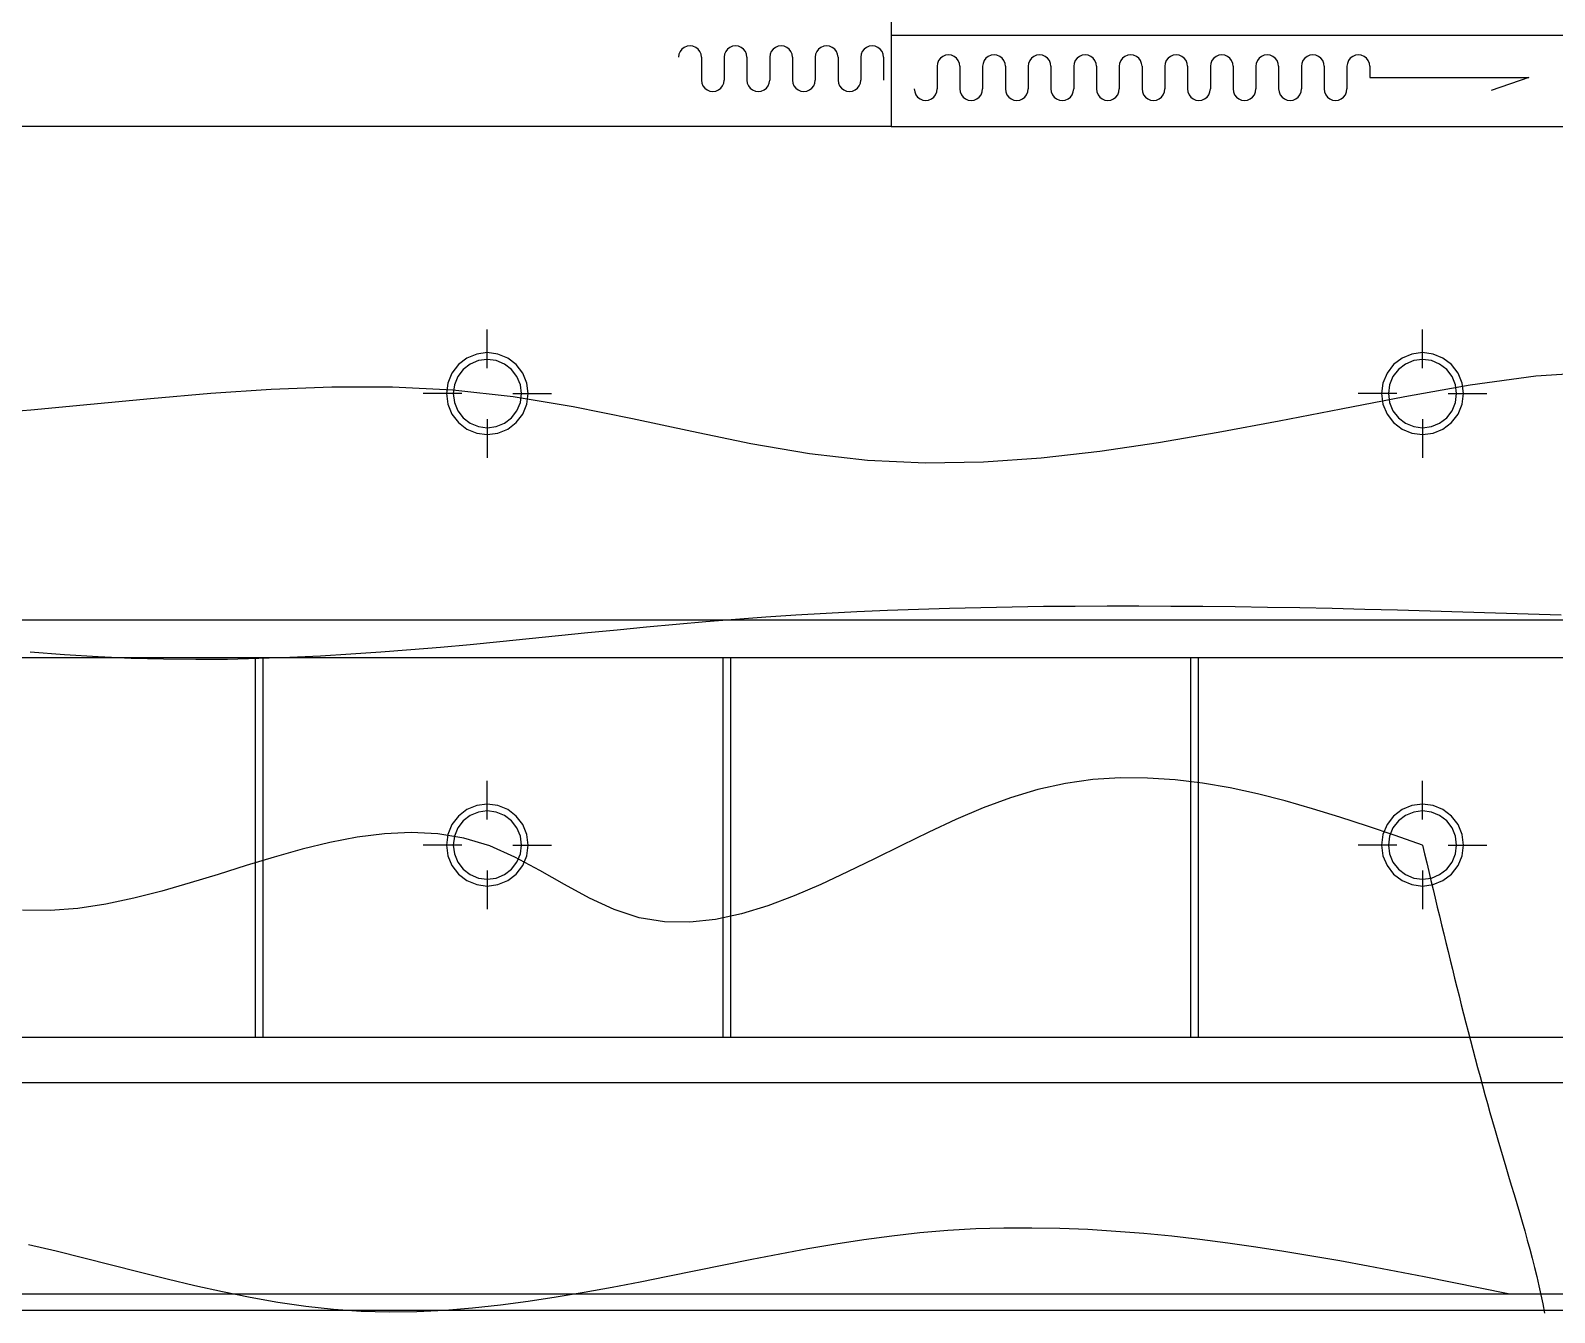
# Model space of a CAD drawing. Header units: centimetres. Extents: x 1966 to 8787, y 7398 to 12383.
# Drawn here: x 4117 to 4317.8, y 9378 to 9546.9 of the extents above; entities that cross this region are included whole.
import ezdxf

# ---------------------------------------------------------------- set-up
doc = ezdxf.new("R2010")
doc.units = ezdxf.units.CM

msp = doc.modelspace()

# ---------------------------------------------------------------- linework, layer by layer
for p, q in [((4230.42, 9550.29), (4230.42, 9546.29)), ((4402.97, 9546.29), (4230.42, 9546.29)), ((4230.42, 9546.29), (4230.42, 9534.29)), ((4202.45, 9543.79), (4202.4, 9543.4)), ((4202.6, 9544.15), (4202.45, 9543.79)), ((4202.84, 9544.46), (4202.6, 9544.15)), ((4203.15, 9544.7), (4202.84, 9544.46)), ((4203.51, 9544.85), (4203.15, 9544.7)), ((4203.9, 9544.9), (4203.51, 9544.85)), ((4204.29, 9544.85), (4203.9, 9544.9)), ((4204.65, 9544.7), (4204.29, 9544.85)), ((4204.96, 9544.46), (4204.65, 9544.7)), ((4205.2, 9544.15), (4204.96, 9544.46)), ((4205.35, 9543.79), (4205.2, 9544.15)), ((4205.4, 9543.4), (4205.35, 9543.79)), ((4205.4, 9543.4), (4205.4, 9540.4)), ((4208.45, 9543.79), (4208.4, 9543.4)), ((4208.4, 9543.4), (4208.4, 9540.4)), ((4208.6, 9544.15), (4208.45, 9543.79)), ((4208.84, 9544.46), (4208.6, 9544.15)), ((4209.15, 9544.7), (4208.84, 9544.46)), ((4209.51, 9544.85), (4209.15, 9544.7)), ((4209.9, 9544.9), (4209.51, 9544.85)), ((4210.29, 9544.85), (4209.9, 9544.9)), ((4210.65, 9544.7), (4210.29, 9544.85)), ((4210.96, 9544.46), (4210.65, 9544.7)), ((4211.2, 9544.15), (4210.96, 9544.46)), ((4211.35, 9543.79), (4211.2, 9544.15)), ((4211.4, 9543.4), (4211.35, 9543.79)), ((4211.4, 9543.4), (4211.4, 9540.4)), ((4214.45, 9543.79), (4214.4, 9543.4)), ((4214.4, 9543.4), (4214.4, 9540.4)), ((4214.6, 9544.15), (4214.45, 9543.79)), ((4214.84, 9544.46), (4214.6, 9544.15)), ((4215.15, 9544.7), (4214.84, 9544.46)), ((4215.51, 9544.85), (4215.15, 9544.7)), ((4215.9, 9544.9), (4215.51, 9544.85)), ((4216.29, 9544.85), (4215.9, 9544.9)), ((4216.65, 9544.7), (4216.29, 9544.85)), ((4216.96, 9544.46), (4216.65, 9544.7)), ((4217.2, 9544.15), (4216.96, 9544.46)), ((4217.35, 9543.79), (4217.2, 9544.15)), ((4217.4, 9543.4), (4217.35, 9543.79)), ((4217.4, 9543.4), (4217.4, 9540.4)), ((4220.45, 9543.79), (4220.4, 9543.4)), ((4220.4, 9543.4), (4220.4, 9540.4)), ((4220.6, 9544.15), (4220.45, 9543.79)), ((4220.84, 9544.46), (4220.6, 9544.15)), ((4221.15, 9544.7), (4220.84, 9544.46)), ((4221.51, 9544.85), (4221.15, 9544.7)), ((4221.9, 9544.9), (4221.51, 9544.85)), ((4222.29, 9544.85), (4221.9, 9544.9)), ((4222.65, 9544.7), (4222.29, 9544.85)), ((4222.96, 9544.46), (4222.65, 9544.7)), ((4223.2, 9544.15), (4222.96, 9544.46)), ((4223.35, 9543.79), (4223.2, 9544.15)), ((4223.4, 9543.4), (4223.35, 9543.79)), ((4223.4, 9543.4), (4223.4, 9540.4)), ((4226.45, 9543.79), (4226.4, 9543.4)), ((4226.4, 9543.4), (4226.4, 9540.4)), ((4226.6, 9544.15), (4226.45, 9543.79)), ((4226.84, 9544.46), (4226.6, 9544.15)), ((4227.15, 9544.7), (4226.84, 9544.46)), ((4227.51, 9544.85), (4227.15, 9544.7)), ((4227.9, 9544.9), (4227.51, 9544.85)), ((4228.29, 9544.85), (4227.9, 9544.9)), ((4228.65, 9544.7), (4228.29, 9544.85)), ((4228.96, 9544.46), (4228.65, 9544.7)), ((4229.2, 9544.15), (4228.96, 9544.46)), ((4229.35, 9543.79), (4229.2, 9544.15)), ((4229.4, 9543.4), (4229.35, 9543.79)), ((4229.4, 9543.4), (4229.4, 9540.4)), ((4236.65, 9542.97), (4236.5, 9542.6)), ((4236.89, 9543.28), (4236.65, 9542.97)), ((4237.2, 9543.51), (4236.89, 9543.28)), ((4237.56, 9543.66), (4237.2, 9543.51)), ((4237.95, 9543.72), (4237.56, 9543.66)), ((4238.34, 9543.66), (4237.95, 9543.72)), ((4238.7, 9543.51), (4238.34, 9543.66)), ((4239.01, 9543.28), (4238.7, 9543.51)), ((4239.25, 9542.97), (4239.01, 9543.28)), ((4239.4, 9542.6), (4239.25, 9542.97)), ((4242.65, 9542.97), (4242.5, 9542.6)), ((4242.89, 9543.28), (4242.65, 9542.97)), ((4243.2, 9543.51), (4242.89, 9543.28)), ((4243.56, 9543.66), (4243.2, 9543.51)), ((4243.95, 9543.72), (4243.56, 9543.66)), ((4244.34, 9543.66), (4243.95, 9543.72)), ((4244.7, 9543.51), (4244.34, 9543.66)), ((4245.01, 9543.28), (4244.7, 9543.51)), ((4245.25, 9542.97), (4245.01, 9543.28)), ((4245.4, 9542.6), (4245.25, 9542.97)), ((4248.65, 9542.97), (4248.5, 9542.6)), ((4248.89, 9543.28), (4248.65, 9542.97)), ((4249.2, 9543.51), (4248.89, 9543.28)), ((4249.56, 9543.66), (4249.2, 9543.51)), ((4249.95, 9543.72), (4249.56, 9543.66)), ((4250.34, 9543.66), (4249.95, 9543.72)), ((4250.7, 9543.51), (4250.34, 9543.66)), ((4251.01, 9543.28), (4250.7, 9543.51)), ((4251.25, 9542.97), (4251.01, 9543.28)), ((4251.4, 9542.6), (4251.25, 9542.97)), ((4254.65, 9542.97), (4254.5, 9542.6)), ((4254.89, 9543.28), (4254.65, 9542.97)), ((4255.2, 9543.51), (4254.89, 9543.28)), ((4255.56, 9543.66), (4255.2, 9543.51)), ((4255.95, 9543.72), (4255.56, 9543.66)), ((4256.34, 9543.66), (4255.95, 9543.72)), ((4256.7, 9543.51), (4256.34, 9543.66)), ((4257.01, 9543.28), (4256.7, 9543.51)), ((4257.25, 9542.97), (4257.01, 9543.28)), ((4257.4, 9542.6), (4257.25, 9542.97)), ((4260.65, 9542.97), (4260.5, 9542.6)), ((4260.89, 9543.28), (4260.65, 9542.97)), ((4261.2, 9543.51), (4260.89, 9543.28)), ((4261.56, 9543.66), (4261.2, 9543.51)), ((4261.95, 9543.72), (4261.56, 9543.66)), ((4262.34, 9543.66), (4261.95, 9543.72)), ((4262.7, 9543.51), (4262.34, 9543.66)), ((4263.01, 9543.28), (4262.7, 9543.51)), ((4263.25, 9542.97), (4263.01, 9543.28)), ((4263.4, 9542.6), (4263.25, 9542.97)), ((4266.65, 9542.97), (4266.5, 9542.6)), ((4266.89, 9543.28), (4266.65, 9542.97)), ((4267.2, 9543.51), (4266.89, 9543.28)), ((4267.56, 9543.66), (4267.2, 9543.51)), ((4267.95, 9543.72), (4267.56, 9543.66)), ((4268.34, 9543.66), (4267.95, 9543.72)), ((4268.7, 9543.51), (4268.34, 9543.66)), ((4269.01, 9543.28), (4268.7, 9543.51)), ((4269.25, 9542.97), (4269.01, 9543.28)), ((4269.4, 9542.6), (4269.25, 9542.97)), ((4272.65, 9542.97), (4272.5, 9542.6)), ((4272.89, 9543.28), (4272.65, 9542.97)), ((4273.2, 9543.51), (4272.89, 9543.28)), ((4273.56, 9543.66), (4273.2, 9543.51)), ((4273.95, 9543.72), (4273.56, 9543.66)), ((4274.34, 9543.66), (4273.95, 9543.72)), ((4274.7, 9543.51), (4274.34, 9543.66)), ((4275.01, 9543.28), (4274.7, 9543.51)), ((4275.25, 9542.97), (4275.01, 9543.28)), ((4275.4, 9542.6), (4275.25, 9542.97)), ((4278.65, 9542.97), (4278.5, 9542.6)), ((4278.89, 9543.28), (4278.65, 9542.97)), ((4279.2, 9543.51), (4278.89, 9543.28)), ((4279.56, 9543.66), (4279.2, 9543.51)), ((4279.95, 9543.72), (4279.56, 9543.66)), ((4280.34, 9543.66), (4279.95, 9543.72)), ((4280.7, 9543.51), (4280.34, 9543.66)), ((4281.01, 9543.28), (4280.7, 9543.51)), ((4281.25, 9542.97), (4281.01, 9543.28)), ((4281.4, 9542.6), (4281.25, 9542.97)), ((4284.65, 9542.97), (4284.5, 9542.6)), ((4284.89, 9543.28), (4284.65, 9542.97)), ((4285.2, 9543.51), (4284.89, 9543.28)), ((4285.56, 9543.66), (4285.2, 9543.51)), ((4285.95, 9543.72), (4285.56, 9543.66)), ((4286.34, 9543.66), (4285.95, 9543.72)), ((4286.7, 9543.51), (4286.34, 9543.66)), ((4287.01, 9543.28), (4286.7, 9543.51)), ((4287.25, 9542.97), (4287.01, 9543.28)), ((4287.4, 9542.6), (4287.25, 9542.97)), ((4290.65, 9542.97), (4290.5, 9542.6)), ((4290.89, 9543.28), (4290.65, 9542.97)), ((4291.2, 9543.51), (4290.89, 9543.28)), ((4291.56, 9543.66), (4291.2, 9543.51)), ((4291.95, 9543.72), (4291.56, 9543.66)), ((4292.34, 9543.66), (4291.95, 9543.72)), ((4292.7, 9543.51), (4292.34, 9543.66)), ((4293.01, 9543.28), (4292.7, 9543.51)), ((4293.25, 9542.97), (4293.01, 9543.28)), ((4293.4, 9542.6), (4293.25, 9542.97)), ((4236.5, 9542.6), (4236.45, 9542.22)), ((4236.45, 9542.22), (4236.45, 9539.22)), ((4239.45, 9542.22), (4239.4, 9542.6)), ((4239.45, 9542.22), (4239.45, 9539.22)), ((4242.5, 9542.6), (4242.45, 9542.22)), ((4242.45, 9542.22), (4242.45, 9539.22)), ((4245.45, 9542.22), (4245.4, 9542.6)), ((4245.45, 9542.22), (4245.45, 9539.22)), ((4248.5, 9542.6), (4248.45, 9542.22)), ((4248.45, 9542.22), (4248.45, 9539.22)), ((4251.45, 9542.22), (4251.4, 9542.6)), ((4251.45, 9542.22), (4251.45, 9539.22)), ((4254.5, 9542.6), (4254.45, 9542.22)), ((4254.45, 9542.22), (4254.45, 9539.22)), ((4257.45, 9542.22), (4257.4, 9542.6)), ((4257.45, 9542.22), (4257.45, 9539.22)), ((4260.5, 9542.6), (4260.45, 9542.22)), ((4260.45, 9542.22), (4260.45, 9539.22)), ((4263.45, 9542.22), (4263.4, 9542.6)), ((4263.45, 9542.22), (4263.45, 9539.22)), ((4266.5, 9542.6), (4266.45, 9542.22)), ((4266.45, 9542.22), (4266.45, 9539.22)), ((4269.45, 9542.22), (4269.4, 9542.6)), ((4269.45, 9542.22), (4269.45, 9539.22)), ((4272.5, 9542.6), (4272.45, 9542.22)), ((4272.45, 9542.22), (4272.45, 9539.22)), ((4275.45, 9542.22), (4275.4, 9542.6)), ((4275.45, 9542.22), (4275.45, 9539.22)), ((4278.5, 9542.6), (4278.45, 9542.22)), ((4278.45, 9542.22), (4278.45, 9539.22)), ((4281.45, 9542.22), (4281.4, 9542.6)), ((4281.45, 9542.22), (4281.45, 9539.22)), ((4284.5, 9542.6), (4284.45, 9542.22)), ((4284.45, 9542.22), (4284.45, 9539.22)), ((4287.45, 9542.22), (4287.4, 9542.6)), ((4287.45, 9542.22), (4287.45, 9539.22)), ((4290.5, 9542.6), (4290.45, 9542.22)), ((4290.45, 9542.22), (4290.45, 9539.22)), ((4293.45, 9542.22), (4293.4, 9542.6)), ((4293.45, 9542.22), (4293.45, 9540.72)), ((4205.4, 9540.4), (4205.45, 9540.01)), ((4205.45, 9540.01), (4205.6, 9539.65)), ((4205.6, 9539.65), (4205.84, 9539.34)), ((4205.84, 9539.34), (4206.15, 9539.1)), ((4206.15, 9539.1), (4206.51, 9538.95)), ((4206.51, 9538.95), (4206.9, 9538.9)), ((4206.9, 9538.9), (4207.29, 9538.95)), ((4207.29, 9538.95), (4207.65, 9539.1)), ((4207.65, 9539.1), (4207.96, 9539.34)), ((4207.96, 9539.34), (4208.2, 9539.65)), ((4208.2, 9539.65), (4208.35, 9540.01)), ((4208.35, 9540.01), (4208.4, 9540.4)), ((4211.4, 9540.4), (4211.45, 9540.01)), ((4211.45, 9540.01), (4211.6, 9539.65)), ((4211.6, 9539.65), (4211.84, 9539.34)), ((4211.84, 9539.34), (4212.15, 9539.1)), ((4212.15, 9539.1), (4212.51, 9538.95)), ((4212.51, 9538.95), (4212.9, 9538.9)), ((4212.9, 9538.9), (4213.29, 9538.95)), ((4213.29, 9538.95), (4213.65, 9539.1)), ((4213.65, 9539.1), (4213.96, 9539.34)), ((4213.96, 9539.34), (4214.2, 9539.65)), ((4214.2, 9539.65), (4214.35, 9540.01)), ((4214.35, 9540.01), (4214.4, 9540.4)), ((4217.4, 9540.4), (4217.45, 9540.01)), ((4217.45, 9540.01), (4217.6, 9539.65)), ((4217.6, 9539.65), (4217.84, 9539.34)), ((4217.84, 9539.34), (4218.15, 9539.1)), ((4218.15, 9539.1), (4218.51, 9538.95)), ((4218.51, 9538.95), (4218.9, 9538.9)), ((4218.9, 9538.9), (4219.29, 9538.95)), ((4219.29, 9538.95), (4219.65, 9539.1)), ((4219.65, 9539.1), (4219.96, 9539.34)), ((4219.96, 9539.34), (4220.2, 9539.65)), ((4220.2, 9539.65), (4220.35, 9540.01)), ((4220.35, 9540.01), (4220.4, 9540.4)), ((4223.4, 9540.4), (4223.45, 9540.01)), ((4223.45, 9540.01), (4223.6, 9539.65)), ((4223.6, 9539.65), (4223.84, 9539.34)), ((4223.84, 9539.34), (4224.15, 9539.1)), ((4224.15, 9539.1), (4224.51, 9538.95)), ((4224.51, 9538.95), (4224.9, 9538.9)), ((4224.9, 9538.9), (4225.29, 9538.95)), ((4225.29, 9538.95), (4225.65, 9539.1)), ((4225.65, 9539.1), (4225.96, 9539.34)), ((4225.96, 9539.34), (4226.2, 9539.65)), ((4226.2, 9539.65), (4226.35, 9540.01)), ((4226.35, 9540.01), (4226.4, 9540.4)), ((4233.45, 9539.22), (4233.5, 9538.83)), ((4236.4, 9538.83), (4236.45, 9539.22)), ((4239.45, 9539.22), (4239.5, 9538.83)), ((4242.4, 9538.83), (4242.45, 9539.22)), ((4245.45, 9539.22), (4245.5, 9538.83)), ((4248.4, 9538.83), (4248.45, 9539.22)), ((4251.45, 9539.22), (4251.5, 9538.83)), ((4254.4, 9538.83), (4254.45, 9539.22)), ((4257.45, 9539.22), (4257.5, 9538.83)), ((4260.4, 9538.83), (4260.45, 9539.22)), ((4263.45, 9539.22), (4263.5, 9538.83)), ((4266.4, 9538.83), (4266.45, 9539.22)), ((4269.45, 9539.22), (4269.5, 9538.83)), ((4272.4, 9538.83), (4272.45, 9539.22)), ((4275.45, 9539.22), (4275.5, 9538.83)), ((4278.4, 9538.83), (4278.45, 9539.22)), ((4281.45, 9539.22), (4281.5, 9538.83)), ((4284.4, 9538.83), (4284.45, 9539.22)), ((4287.45, 9539.22), (4287.5, 9538.83)), ((4290.4, 9538.83), (4290.45, 9539.22)), ((4293.45, 9540.72), (4314.4, 9540.72)), ((4314.4, 9540.72), (4309.44, 9539.02)), ((4233.5, 9538.83), (4233.65, 9538.47)), ((4233.65, 9538.47), (4233.89, 9538.16)), ((4233.89, 9538.16), (4234.2, 9537.92)), ((4234.2, 9537.92), (4234.56, 9537.77)), ((4234.56, 9537.77), (4234.95, 9537.72)), ((4234.95, 9537.72), (4235.34, 9537.77)), ((4235.34, 9537.77), (4235.7, 9537.92)), ((4235.7, 9537.92), (4236.01, 9538.16)), ((4236.01, 9538.16), (4236.25, 9538.47)), ((4236.25, 9538.47), (4236.4, 9538.83)), ((4239.5, 9538.83), (4239.65, 9538.47)), ((4239.65, 9538.47), (4239.89, 9538.16)), ((4239.89, 9538.16), (4240.2, 9537.92)), ((4240.2, 9537.92), (4240.56, 9537.77)), ((4240.56, 9537.77), (4240.95, 9537.72)), ((4240.95, 9537.72), (4241.34, 9537.77)), ((4241.34, 9537.77), (4241.7, 9537.92)), ((4241.7, 9537.92), (4242.01, 9538.16)), ((4242.01, 9538.16), (4242.25, 9538.47)), ((4242.25, 9538.47), (4242.4, 9538.83)), ((4245.5, 9538.83), (4245.65, 9538.47)), ((4245.65, 9538.47), (4245.89, 9538.16)), ((4245.89, 9538.16), (4246.2, 9537.92)), ((4246.2, 9537.92), (4246.56, 9537.77)), ((4246.56, 9537.77), (4246.95, 9537.72)), ((4246.95, 9537.72), (4247.34, 9537.77)), ((4247.34, 9537.77), (4247.7, 9537.92)), ((4247.7, 9537.92), (4248.01, 9538.16)), ((4248.01, 9538.16), (4248.25, 9538.47)), ((4248.25, 9538.47), (4248.4, 9538.83)), ((4251.5, 9538.83), (4251.65, 9538.47)), ((4251.65, 9538.47), (4251.89, 9538.16)), ((4251.89, 9538.16), (4252.2, 9537.92)), ((4252.2, 9537.92), (4252.56, 9537.77)), ((4252.56, 9537.77), (4252.95, 9537.72)), ((4252.95, 9537.72), (4253.34, 9537.77)), ((4253.34, 9537.77), (4253.7, 9537.92)), ((4253.7, 9537.92), (4254.01, 9538.16)), ((4254.01, 9538.16), (4254.25, 9538.47)), ((4254.25, 9538.47), (4254.4, 9538.83)), ((4257.5, 9538.83), (4257.65, 9538.47)), ((4257.65, 9538.47), (4257.89, 9538.16)), ((4257.89, 9538.16), (4258.2, 9537.92)), ((4258.2, 9537.92), (4258.56, 9537.77)), ((4258.56, 9537.77), (4258.95, 9537.72)), ((4258.95, 9537.72), (4259.34, 9537.77)), ((4259.34, 9537.77), (4259.7, 9537.92)), ((4259.7, 9537.92), (4260.01, 9538.16)), ((4260.01, 9538.16), (4260.25, 9538.47)), ((4260.25, 9538.47), (4260.4, 9538.83)), ((4263.5, 9538.83), (4263.65, 9538.47)), ((4263.65, 9538.47), (4263.89, 9538.16)), ((4263.89, 9538.16), (4264.2, 9537.92)), ((4264.2, 9537.92), (4264.56, 9537.77)), ((4264.56, 9537.77), (4264.95, 9537.72)), ((4264.95, 9537.72), (4265.34, 9537.77)), ((4265.34, 9537.77), (4265.7, 9537.92)), ((4265.7, 9537.92), (4266.01, 9538.16)), ((4266.01, 9538.16), (4266.25, 9538.47)), ((4266.25, 9538.47), (4266.4, 9538.83)), ((4269.5, 9538.83), (4269.65, 9538.47)), ((4269.65, 9538.47), (4269.89, 9538.16)), ((4269.89, 9538.16), (4270.2, 9537.92)), ((4270.2, 9537.92), (4270.56, 9537.77)), ((4270.56, 9537.77), (4270.95, 9537.72)), ((4270.95, 9537.72), (4271.34, 9537.77)), ((4271.34, 9537.77), (4271.7, 9537.92)), ((4271.7, 9537.92), (4272.01, 9538.16)), ((4272.01, 9538.16), (4272.25, 9538.47)), ((4272.25, 9538.47), (4272.4, 9538.83)), ((4275.5, 9538.83), (4275.65, 9538.47)), ((4275.65, 9538.47), (4275.89, 9538.16)), ((4275.89, 9538.16), (4276.2, 9537.92)), ((4276.2, 9537.92), (4276.56, 9537.77)), ((4276.56, 9537.77), (4276.95, 9537.72)), ((4276.95, 9537.72), (4277.34, 9537.77)), ((4277.34, 9537.77), (4277.7, 9537.92)), ((4277.7, 9537.92), (4278.01, 9538.16)), ((4278.01, 9538.16), (4278.25, 9538.47)), ((4278.25, 9538.47), (4278.4, 9538.83)), ((4281.5, 9538.83), (4281.65, 9538.47)), ((4281.65, 9538.47), (4281.89, 9538.16)), ((4281.89, 9538.16), (4282.2, 9537.92)), ((4282.2, 9537.92), (4282.56, 9537.77)), ((4282.56, 9537.77), (4282.95, 9537.72)), ((4282.95, 9537.72), (4283.34, 9537.77)), ((4283.34, 9537.77), (4283.7, 9537.92)), ((4283.7, 9537.92), (4284.01, 9538.16)), ((4284.01, 9538.16), (4284.25, 9538.47)), ((4284.25, 9538.47), (4284.4, 9538.83)), ((4287.5, 9538.83), (4287.65, 9538.47)), ((4287.65, 9538.47), (4287.89, 9538.16)), ((4287.89, 9538.16), (4288.2, 9537.92)), ((4288.2, 9537.92), (4288.56, 9537.77)), ((4288.56, 9537.77), (4288.95, 9537.72)), ((4288.95, 9537.72), (4289.34, 9537.77)), ((4289.34, 9537.77), (4289.7, 9537.92)), ((4289.7, 9537.92), (4290.01, 9538.16)), ((4290.01, 9538.16), (4290.25, 9538.47)), ((4290.25, 9538.47), (4290.4, 9538.83)), ((4230.42, 9534.29), (3944.97, 9534.29)), ((4230.42, 9534.29), (4390.97, 9534.29)), ((4177.2, 9504.48), (4177.2, 9507.55)), ((4300.4, 9504.48), (4300.4, 9507.55)), ((4173.39, 9502.9), (4172.53, 9501.78)), ((4174.5, 9503.76), (4173.39, 9502.9)), ((4174.95, 9502.98), (4174.02, 9502.27)), ((4175.81, 9504.3), (4174.5, 9503.76)), ((4176.04, 9503.43), (4174.95, 9502.98)), ((4177.2, 9504.48), (4175.81, 9504.3)), ((4177.2, 9503.58), (4176.04, 9503.43)), ((4178.6, 9504.3), (4177.2, 9504.48)), ((4177.2, 9503.58), (4177.2, 9504.48)), ((4177.2, 9502.45), (4177.2, 9503.58)), ((4178.37, 9503.43), (4177.2, 9503.58)), ((4179.45, 9502.98), (4178.37, 9503.43)), ((4179.9, 9503.76), (4178.6, 9504.3)), ((4180.39, 9502.27), (4179.45, 9502.98)), ((4181.02, 9502.9), (4179.9, 9503.76)), ((4181.88, 9501.78), (4181.02, 9502.9)), ((4296.59, 9502.9), (4295.73, 9501.78)), ((4297.7, 9503.76), (4296.59, 9502.9)), ((4298.15, 9502.98), (4297.22, 9502.27)), ((4299.01, 9504.3), (4297.7, 9503.76)), ((4299.24, 9503.43), (4298.15, 9502.98)), ((4300.4, 9504.48), (4299.01, 9504.3)), ((4300.4, 9503.58), (4299.24, 9503.43)), ((4301.8, 9504.3), (4300.4, 9504.48)), ((4300.4, 9503.58), (4300.4, 9504.48)), ((4301.57, 9503.43), (4300.4, 9503.58)), ((4300.4, 9502.45), (4300.4, 9503.58)), ((4302.65, 9502.98), (4301.57, 9503.43)), ((4303.1, 9503.76), (4301.8, 9504.3)), ((4303.59, 9502.27), (4302.65, 9502.98)), ((4304.22, 9502.9), (4303.1, 9503.76)), ((4305.08, 9501.78), (4304.22, 9502.9)), ((4172.53, 9501.78), (4171.99, 9500.48)), ((4173.31, 9501.33), (4172.86, 9500.25)), ((4174.02, 9502.27), (4173.31, 9501.33)), ((4181.1, 9501.33), (4180.39, 9502.27)), ((4181.55, 9500.25), (4181.1, 9501.33)), ((4182.42, 9500.48), (4181.88, 9501.78)), ((4295.73, 9501.78), (4295.19, 9500.48)), ((4296.51, 9501.33), (4296.06, 9500.25)), ((4297.22, 9502.27), (4296.51, 9501.33)), ((4304.3, 9501.33), (4303.59, 9502.27)), ((4304.75, 9500.25), (4304.3, 9501.33)), ((4305.62, 9500.48), (4305.08, 9501.78)), ((4315.33, 9501.39), (4306.68, 9500.18)), ((4323.76, 9501.91), (4315.33, 9501.39)), ((4140.76, 9499.09), (4132.82, 9498.4)), ((4148.74, 9499.63), (4140.76, 9499.09)), ((4156.72, 9499.93), (4148.74, 9499.63)), ((4164.7, 9499.93), (4156.72, 9499.93)), ((4172.66, 9499.52), (4164.7, 9499.93)), ((4171.8, 9499.08), (4168.74, 9499.08)), ((4171.99, 9500.48), (4171.8, 9499.08)), ((4171.8, 9499.08), (4171.99, 9497.69)), ((4172.7, 9499.08), (4171.8, 9499.08)), ((4180.59, 9498.65), (4172.66, 9499.52)), ((4172.86, 9500.25), (4172.7, 9499.08)), ((4173.84, 9499.08), (4172.7, 9499.08)), ((4172.7, 9499.08), (4172.86, 9497.92)), ((4180.57, 9499.08), (4181.7, 9499.08)), ((4181.7, 9499.08), (4181.55, 9500.25)), ((4181.55, 9497.92), (4181.7, 9499.08)), ((4181.7, 9499.08), (4182.6, 9499.08)), ((4182.6, 9499.08), (4182.42, 9500.48)), ((4182.42, 9497.69), (4182.6, 9499.08)), ((4182.6, 9499.08), (4185.67, 9499.08)), ((4295, 9499.08), (4291.94, 9499.08)), ((4295.19, 9500.48), (4295, 9499.08)), ((4295, 9499.08), (4295.19, 9497.69)), ((4295.9, 9499.08), (4295, 9499.08)), ((4296.06, 9500.25), (4295.9, 9499.08)), ((4295.9, 9499.08), (4296.06, 9497.92)), ((4297.04, 9499.08), (4295.9, 9499.08)), ((4306.68, 9500.18), (4298.09, 9498.65)), ((4303.77, 9499.08), (4304.9, 9499.08)), ((4304.9, 9499.08), (4304.75, 9500.25)), ((4304.75, 9497.92), (4304.9, 9499.08)), ((4304.9, 9499.08), (4305.8, 9499.08)), ((4305.8, 9499.08), (4305.62, 9500.48)), ((4305.62, 9497.69), (4305.8, 9499.08)), ((4305.8, 9499.08), (4308.87, 9499.08)), ((4117.05, 9496.9), (4109.26, 9496.25)), ((4124.91, 9497.64), (4117.05, 9496.9)), ((4132.82, 9498.4), (4124.91, 9497.64)), ((4171.99, 9497.69), (4172.53, 9496.38)), ((4172.86, 9497.92), (4173.31, 9496.83)), ((4173.31, 9496.83), (4174.02, 9495.9)), ((4180.39, 9495.9), (4181.1, 9496.83)), ((4188.49, 9497.33), (4180.59, 9498.65)), ((4181.1, 9496.83), (4181.55, 9497.92)), ((4181.88, 9496.38), (4182.42, 9497.69)), ((4196.34, 9495.75), (4188.49, 9497.33)), ((4289.7, 9497.05), (4281.52, 9495.47)), ((4298.09, 9498.65), (4289.7, 9497.05)), ((4295.19, 9497.69), (4295.73, 9496.38)), ((4296.06, 9497.92), (4296.51, 9496.83)), ((4296.51, 9496.83), (4297.22, 9495.9)), ((4303.59, 9495.9), (4304.3, 9496.83)), ((4304.3, 9496.83), (4304.75, 9497.92)), ((4305.08, 9496.38), (4305.62, 9497.69)), ((4172.53, 9496.38), (4173.39, 9495.26)), ((4173.39, 9495.26), (4174.5, 9494.41)), ((4174.02, 9495.9), (4174.95, 9495.19)), ((4174.95, 9495.19), (4176.04, 9494.74)), ((4177.2, 9495.72), (4177.2, 9494.58)), ((4178.37, 9494.74), (4179.45, 9495.19)), ((4179.45, 9495.19), (4180.39, 9495.9)), ((4179.9, 9494.41), (4181.02, 9495.26)), ((4181.02, 9495.26), (4181.88, 9496.38)), ((4204.15, 9494.07), (4196.34, 9495.75)), ((4281.52, 9495.47), (4273.5, 9493.96)), ((4295.73, 9496.38), (4296.59, 9495.26)), ((4296.59, 9495.26), (4297.7, 9494.41)), ((4297.22, 9495.9), (4298.15, 9495.19)), ((4298.15, 9495.19), (4299.24, 9494.74)), ((4300.4, 9495.72), (4300.4, 9494.58)), ((4301.57, 9494.74), (4302.65, 9495.19)), ((4302.65, 9495.19), (4303.59, 9495.9)), ((4303.1, 9494.41), (4304.22, 9495.26)), ((4304.22, 9495.26), (4305.08, 9496.38)), ((4174.5, 9494.41), (4175.81, 9493.87)), ((4175.81, 9493.87), (4177.2, 9493.68)), ((4176.04, 9494.74), (4177.2, 9494.58)), ((4177.2, 9494.58), (4178.37, 9494.74)), ((4177.2, 9494.58), (4177.2, 9493.68)), ((4177.2, 9493.68), (4178.6, 9493.87)), ((4177.2, 9493.68), (4177.2, 9490.62)), ((4178.6, 9493.87), (4179.9, 9494.41)), ((4211.92, 9492.48), (4204.15, 9494.07)), ((4273.5, 9493.96), (4265.63, 9492.6)), ((4297.7, 9494.41), (4299.01, 9493.87)), ((4299.01, 9493.87), (4300.4, 9493.68)), ((4299.24, 9494.74), (4300.4, 9494.58)), ((4300.4, 9494.58), (4301.57, 9494.74)), ((4300.4, 9494.58), (4300.4, 9493.68)), ((4300.4, 9493.68), (4301.8, 9493.87)), ((4300.4, 9493.68), (4300.4, 9490.62)), ((4301.8, 9493.87), (4303.1, 9494.41)), ((4219.63, 9491.15), (4211.92, 9492.48)), ((4227.3, 9490.27), (4219.63, 9491.15)), ((4257.87, 9491.44), (4250.18, 9490.57)), ((4265.63, 9492.6), (4257.87, 9491.44)), ((4234.93, 9489.92), (4227.3, 9490.27)), ((4242.55, 9490.04), (4234.93, 9489.92)), ((4250.18, 9490.57), (4242.55, 9490.04)), ((4238.1, 9470.77), (4234, 9470.64)), ((4242.21, 9470.87), (4238.1, 9470.77)), ((4246.34, 9470.95), (4242.21, 9470.87)), ((4250.49, 9471.01), (4246.34, 9470.95)), ((4254.66, 9471.05), (4250.49, 9471.01)), ((4258.84, 9471.07), (4254.66, 9471.05)), ((4263.04, 9471.07), (4258.84, 9471.07)), ((4267.26, 9471.05), (4263.04, 9471.07)), ((4271.48, 9471.02), (4267.26, 9471.05)), ((4275.72, 9470.97), (4271.48, 9471.02)), ((4279.98, 9470.91), (4275.72, 9470.97)), ((4284.24, 9470.84), (4279.98, 9470.91)), ((4288.51, 9470.75), (4284.24, 9470.84)), ((4292.8, 9470.65), (4288.51, 9470.75)), ((4297.09, 9470.55), (4292.8, 9470.65)), ((4019.97, 9469.29), (4325.91, 9469.29)), ((4202.07, 9468.68), (4198.18, 9468.31)), ((4205.98, 9469.02), (4202.07, 9468.68)), ((4209.91, 9469.34), (4205.98, 9469.02)), ((4213.87, 9469.62), (4209.91, 9469.34)), ((4217.85, 9469.88), (4213.87, 9469.62)), ((4221.85, 9470.11), (4217.85, 9469.88)), ((4225.88, 9470.31), (4221.85, 9470.11)), ((4229.93, 9470.49), (4225.88, 9470.31)), ((4234, 9470.64), (4229.93, 9470.49)), ((4301.39, 9470.43), (4297.09, 9470.55)), ((4305.7, 9470.3), (4301.39, 9470.43)), ((4310.01, 9470.17), (4305.7, 9470.3)), ((4314.33, 9470.03), (4310.01, 9470.17)), ((4318.65, 9469.89), (4314.33, 9470.03)), ((4182.7, 9466.76), (4178.83, 9466.37)), ((4186.57, 9467.15), (4182.7, 9466.76)), ((4190.43, 9467.54), (4186.57, 9467.15)), ((4194.3, 9467.93), (4190.43, 9467.54)), ((4198.18, 9468.31), (4194.3, 9467.93)), ((4121.48, 9464.66), (4116.98, 9465.01)), ((4125.91, 9464.39), (4121.48, 9464.66)), ((4159.22, 9464.73), (4155.22, 9464.49)), ((4163.19, 9465), (4159.22, 9464.73)), ((4167.13, 9465.31), (4163.19, 9465)), ((4171.05, 9465.64), (4167.13, 9465.31)), ((4174.94, 9466), (4171.05, 9465.64)), ((4178.83, 9466.37), (4174.94, 9466)), ((4086.07, 9464.29), (4146.67, 9464.29)), ((4130.27, 9464.2), (4125.91, 9464.39)), ((4134.56, 9464.09), (4130.27, 9464.2)), ((4138.8, 9464.05), (4134.56, 9464.09)), ((4142.98, 9464.07), (4138.8, 9464.05)), ((4147.11, 9464.16), (4142.98, 9464.07)), ((4146.67, 9414.29), (4146.67, 9464.29)), ((4146.67, 9464.29), (4147.67, 9464.29)), ((4151.19, 9464.3), (4147.11, 9464.16)), ((4147.67, 9414.29), (4147.67, 9464.29)), ((4147.67, 9464.29), (4208.27, 9464.29)), ((4155.22, 9464.49), (4151.19, 9464.3)), ((4208.27, 9414.29), (4208.27, 9464.29)), ((4208.27, 9464.29), (4209.27, 9464.29)), ((4209.27, 9414.29), (4209.27, 9464.29)), ((4209.27, 9464.29), (4269.87, 9464.29)), ((4269.87, 9414.29), (4269.87, 9464.29)), ((4269.87, 9464.29), (4270.87, 9464.29)), ((4270.87, 9414.29), (4270.87, 9464.29)), ((4270.87, 9464.29), (4330.97, 9464.29)), ((4177.2, 9445), (4177.2, 9448.07)), ((4249.74, 9446.93), (4246.13, 9445.84)), ((4253.35, 9447.72), (4249.74, 9446.93)), ((4256.96, 9448.22), (4253.35, 9447.72)), ((4260.57, 9448.45), (4256.96, 9448.22)), ((4264.19, 9448.43), (4260.57, 9448.45)), ((4267.81, 9448.19), (4264.19, 9448.43)), ((4271.43, 9447.74), (4267.81, 9448.19)), ((4275.04, 9447.12), (4271.43, 9447.74)), ((4278.67, 9446.34), (4275.04, 9447.12)), ((4300.4, 9445), (4300.4, 9448.07)), ((4175.81, 9444.82), (4174.5, 9444.28)), ((4177.2, 9445), (4175.81, 9444.82)), ((4178.6, 9444.82), (4177.2, 9445)), ((4177.2, 9444.1), (4177.2, 9445)), ((4179.9, 9444.28), (4178.6, 9444.82)), ((4246.13, 9445.84), (4242.53, 9444.5)), ((4282.29, 9445.42), (4278.67, 9446.34)), ((4285.91, 9444.39), (4282.29, 9445.42)), ((4299.01, 9444.82), (4297.7, 9444.28)), ((4300.4, 9445), (4299.01, 9444.82)), ((4301.8, 9444.82), (4300.4, 9445)), ((4300.4, 9444.1), (4300.4, 9445)), ((4303.1, 9444.28), (4301.8, 9444.82)), ((4173.39, 9443.42), (4172.53, 9442.3)), ((4174.02, 9442.78), (4173.31, 9441.85)), ((4174.5, 9444.28), (4173.39, 9443.42)), ((4174.95, 9443.5), (4174.02, 9442.78)), ((4176.04, 9443.95), (4174.95, 9443.5)), ((4177.2, 9444.1), (4176.04, 9443.95)), ((4178.37, 9443.95), (4177.2, 9444.1)), ((4177.2, 9442.97), (4177.2, 9444.1)), ((4179.45, 9443.5), (4178.37, 9443.95)), ((4180.39, 9442.78), (4179.45, 9443.5)), ((4181.02, 9443.42), (4179.9, 9444.28)), ((4181.1, 9441.85), (4180.39, 9442.78)), ((4181.88, 9442.3), (4181.02, 9443.42)), ((4238.93, 9442.97), (4235.35, 9441.31)), ((4242.53, 9444.5), (4238.93, 9442.97)), ((4289.53, 9443.27), (4285.91, 9444.39)), ((4293.16, 9442.09), (4289.53, 9443.27)), ((4296.59, 9443.42), (4295.73, 9442.3)), ((4297.22, 9442.78), (4296.51, 9441.85)), ((4297.7, 9444.28), (4296.59, 9443.42)), ((4298.15, 9443.5), (4297.22, 9442.78)), ((4299.24, 9443.95), (4298.15, 9443.5)), ((4300.4, 9444.1), (4299.24, 9443.95)), ((4300.4, 9442.97), (4300.4, 9444.1)), ((4301.57, 9443.95), (4300.4, 9444.1)), ((4302.65, 9443.5), (4301.57, 9443.95)), ((4303.59, 9442.78), (4302.65, 9443.5)), ((4304.22, 9443.42), (4303.1, 9444.28)), ((4304.3, 9441.85), (4303.59, 9442.78)), ((4305.08, 9442.3), (4304.22, 9443.42)), ((4160.06, 9440.63), (4156.44, 9439.93)), ((4163.64, 9441.09), (4160.06, 9440.63)), ((4167.18, 9441.26), (4163.64, 9441.09)), ((4170.68, 9441.08), (4167.18, 9441.26)), ((4174.12, 9440.51), (4170.68, 9441.08)), ((4171.99, 9441), (4171.8, 9439.6)), ((4172.53, 9442.3), (4171.99, 9441)), ((4172.86, 9440.76), (4172.7, 9439.6)), ((4173.31, 9441.85), (4172.86, 9440.76)), ((4181.55, 9440.76), (4181.1, 9441.85)), ((4181.7, 9439.6), (4181.55, 9440.76)), ((4182.42, 9441), (4181.88, 9442.3)), ((4182.6, 9439.6), (4182.42, 9441)), ((4235.35, 9441.31), (4231.77, 9439.56)), ((4296.78, 9440.85), (4293.16, 9442.09)), ((4295.19, 9441), (4295, 9439.6)), ((4295.73, 9442.3), (4295.19, 9441)), ((4296.06, 9440.76), (4295.9, 9439.6)), ((4296.51, 9441.85), (4296.06, 9440.76)), ((4300.4, 9439.6), (4296.78, 9440.85)), ((4304.75, 9440.76), (4304.3, 9441.85)), ((4304.9, 9439.6), (4304.75, 9440.76)), ((4305.62, 9441), (4305.08, 9442.3)), ((4305.8, 9439.6), (4305.62, 9441)), ((4152.79, 9439.04), (4149.12, 9438.01)), ((4156.44, 9439.93), (4152.79, 9439.04)), ((4171.8, 9439.6), (4168.74, 9439.6)), ((4171.8, 9439.6), (4171.99, 9438.2)), ((4172.7, 9439.6), (4171.8, 9439.6)), ((4172.7, 9439.6), (4172.86, 9438.44)), ((4173.84, 9439.6), (4172.7, 9439.6)), ((4177.51, 9439.49), (4174.12, 9440.51)), ((4180.84, 9438.02), (4177.51, 9439.49)), ((4180.57, 9439.6), (4181.7, 9439.6)), ((4181.55, 9438.44), (4181.7, 9439.6)), ((4181.7, 9439.6), (4182.6, 9439.6)), ((4182.42, 9438.2), (4182.6, 9439.6)), ((4182.6, 9439.6), (4185.67, 9439.6)), ((4231.77, 9439.56), (4228.21, 9437.79)), ((4295, 9439.6), (4291.94, 9439.6)), ((4295, 9439.6), (4295.19, 9438.2)), ((4295.9, 9439.6), (4295, 9439.6)), ((4297.04, 9439.6), (4295.9, 9439.6)), ((4295.9, 9439.6), (4296.06, 9438.44)), ((4300.4, 9439.6), (4300.68, 9438.43)), ((4303.77, 9439.6), (4304.9, 9439.6)), ((4304.75, 9438.44), (4304.9, 9439.6)), ((4304.9, 9439.6), (4305.8, 9439.6)), ((4305.62, 9438.2), (4305.8, 9439.6)), ((4305.8, 9439.6), (4308.87, 9439.6)), ((4145.43, 9436.89), (4141.73, 9435.74)), ((4149.12, 9438.01), (4145.43, 9436.89)), ((4171.99, 9438.2), (4172.53, 9436.9)), ((4172.53, 9436.9), (4173.39, 9435.78)), ((4172.86, 9438.44), (4173.31, 9437.35)), ((4173.31, 9437.35), (4174.02, 9436.42)), ((4180.39, 9436.42), (4181.1, 9437.35)), ((4184.12, 9436.26), (4180.84, 9438.02)), ((4181.02, 9435.78), (4181.88, 9436.9)), ((4181.1, 9437.35), (4181.55, 9438.44)), ((4181.88, 9436.9), (4182.42, 9438.2)), ((4228.21, 9437.79), (4224.67, 9436.05)), ((4295.19, 9438.2), (4295.73, 9436.9)), ((4295.73, 9436.9), (4296.59, 9435.78)), ((4296.06, 9438.44), (4296.51, 9437.35)), ((4296.51, 9437.35), (4297.22, 9436.42)), ((4300.68, 9438.43), (4300.96, 9437.27)), ((4300.96, 9437.27), (4301.23, 9436.1)), ((4303.59, 9436.42), (4304.3, 9437.35)), ((4304.22, 9435.78), (4305.08, 9436.9)), ((4304.3, 9437.35), (4304.75, 9438.44)), ((4305.08, 9436.9), (4305.62, 9438.2)), ((4138.03, 9434.6), (4134.32, 9433.53)), ((4141.73, 9435.74), (4138.03, 9434.6)), ((4173.39, 9435.78), (4174.5, 9434.92)), ((4174.02, 9436.42), (4174.95, 9435.7)), ((4174.5, 9434.92), (4175.81, 9434.38)), ((4174.95, 9435.7), (4176.04, 9435.25)), ((4176.04, 9435.25), (4177.2, 9435.1)), ((4177.2, 9436.23), (4177.2, 9435.1)), ((4177.2, 9435.1), (4178.37, 9435.25)), ((4177.2, 9435.1), (4177.2, 9434.2)), ((4178.37, 9435.25), (4179.45, 9435.7)), ((4178.6, 9434.38), (4179.9, 9434.92)), ((4179.45, 9435.7), (4180.39, 9436.42)), ((4179.9, 9434.92), (4181.02, 9435.78)), ((4187.38, 9434.39), (4184.12, 9436.26)), ((4224.67, 9436.05), (4221.14, 9434.4)), ((4296.59, 9435.78), (4297.7, 9434.92)), ((4297.22, 9436.42), (4298.15, 9435.7)), ((4297.7, 9434.92), (4299.01, 9434.38)), ((4298.15, 9435.7), (4299.24, 9435.25)), ((4299.24, 9435.25), (4300.4, 9435.1)), ((4300.4, 9436.23), (4300.4, 9435.1)), ((4300.4, 9435.1), (4301.57, 9435.25)), ((4300.4, 9435.1), (4300.4, 9434.2)), ((4301.23, 9436.1), (4301.51, 9434.93)), ((4301.51, 9434.93), (4301.79, 9433.76)), ((4301.57, 9435.25), (4302.65, 9435.7)), ((4301.8, 9434.38), (4303.1, 9434.92)), ((4302.65, 9435.7), (4303.59, 9436.42)), ((4303.1, 9434.92), (4304.22, 9435.78)), ((4130.62, 9432.59), (4126.93, 9431.81)), ((4134.32, 9433.53), (4130.62, 9432.59)), ((4175.81, 9434.38), (4177.2, 9434.2)), ((4177.2, 9434.2), (4178.6, 9434.38)), ((4177.2, 9434.2), (4177.2, 9431.13)), ((4190.64, 9432.61), (4187.38, 9434.39)), ((4193.9, 9431.09), (4190.64, 9432.61)), ((4217.64, 9432.89), (4214.16, 9431.58)), ((4221.14, 9434.4), (4217.64, 9432.89)), ((4299.01, 9434.38), (4300.4, 9434.2)), ((4300.4, 9434.2), (4301.8, 9434.38)), ((4300.4, 9434.2), (4300.4, 9431.13)), ((4301.79, 9433.76), (4302.07, 9432.6)), ((4302.07, 9432.6), (4302.35, 9431.43)), ((4119.61, 9430.98), (4115.98, 9431.02)), ((4123.26, 9431.26), (4119.61, 9430.98)), ((4126.93, 9431.81), (4123.26, 9431.26)), ((4197.19, 9430.02), (4193.9, 9431.09)), ((4210.7, 9430.53), (4207.28, 9429.8)), ((4214.16, 9431.58), (4210.7, 9430.53)), ((4302.35, 9431.43), (4302.63, 9430.26)), ((4200.52, 9429.49), (4197.19, 9430.02)), ((4203.88, 9429.43), (4200.52, 9429.49)), ((4207.28, 9429.8), (4203.88, 9429.43)), ((4302.63, 9430.26), (4302.91, 9429.09)), ((4302.91, 9429.09), (4303.19, 9427.92)), ((4303.19, 9427.92), (4303.47, 9426.75)), ((4303.47, 9426.75), (4303.76, 9425.58)), ((4303.76, 9425.58), (4304.05, 9424.41)), ((4304.05, 9424.41), (4304.33, 9423.24)), ((4304.33, 9423.24), (4304.62, 9422.06)), ((4304.62, 9422.06), (4304.92, 9420.89)), ((4304.92, 9420.89), (4305.21, 9419.72)), ((4305.21, 9419.72), (4305.51, 9418.54)), ((4305.51, 9418.54), (4305.81, 9417.36)), ((4305.81, 9417.36), (4306.11, 9416.19)), ((4306.11, 9416.19), (4306.41, 9415.01)), ((4306.41, 9415.01), (4306.72, 9413.83)), ((4086.07, 9414.29), (4146.67, 9414.29)), ((4146.67, 9414.29), (4147.67, 9414.29)), ((4147.67, 9414.29), (4208.27, 9414.29)), ((4208.27, 9414.29), (4209.27, 9414.29)), ((4209.27, 9414.29), (4269.87, 9414.29)), ((4269.87, 9414.29), (4270.87, 9414.29)), ((4270.87, 9414.29), (4330.97, 9414.29)), ((4306.72, 9413.83), (4307.03, 9412.65)), ((4307.03, 9412.65), (4307.34, 9411.47)), ((4307.34, 9411.47), (4307.66, 9410.29)), ((4307.66, 9410.29), (4307.98, 9409.1)), ((4307.98, 9409.1), (4308.3, 9407.92)), ((4024.97, 9408.29), (4330.97, 9408.29)), ((4308.3, 9407.92), (4308.63, 9406.73)), ((4308.63, 9406.73), (4308.96, 9405.54)), ((4308.96, 9405.54), (4309.29, 9404.35)), ((4309.29, 9404.35), (4309.63, 9403.16)), ((4309.63, 9403.16), (4309.97, 9401.97)), ((4309.97, 9401.97), (4310.32, 9400.77)), ((4310.32, 9400.77), (4310.67, 9399.58)), ((4310.67, 9399.58), (4311.03, 9398.38)), ((4311.03, 9398.38), (4311.39, 9397.18)), ((4311.39, 9397.18), (4311.74, 9395.98)), ((4311.74, 9395.98), (4312.1, 9394.78)), ((4312.1, 9394.78), (4312.46, 9393.57)), ((4312.46, 9393.57), (4312.82, 9392.37)), ((4312.82, 9392.37), (4313.17, 9391.17)), ((4313.17, 9391.17), (4313.52, 9389.96)), ((4234.18, 9388.49), (4230.49, 9388.08)), ((4237.87, 9388.8), (4234.18, 9388.49)), ((4241.56, 9389.01), (4237.87, 9388.8)), ((4245.25, 9389.12), (4241.56, 9389.01)), ((4248.94, 9389.14), (4245.25, 9389.12)), ((4252.63, 9389.07), (4248.94, 9389.14)), ((4256.32, 9388.93), (4252.63, 9389.07)), ((4260.01, 9388.7), (4256.32, 9388.93)), ((4263.7, 9388.41), (4260.01, 9388.7)), ((4267.39, 9388.05), (4263.7, 9388.41)), ((4313.52, 9389.96), (4313.86, 9388.76)), ((4313.86, 9388.76), (4314.2, 9387.55)), ((4120.41, 9386.08), (4116.76, 9386.94)), ((4219.43, 9386.39), (4215.74, 9385.71)), ((4223.11, 9387.02), (4219.43, 9386.39)), ((4226.8, 9387.59), (4223.11, 9387.02)), ((4230.49, 9388.08), (4226.8, 9387.59)), ((4271.08, 9387.63), (4267.39, 9388.05)), ((4274.77, 9387.16), (4271.08, 9387.63)), ((4278.46, 9386.63), (4274.77, 9387.16)), ((4282.15, 9386.06), (4278.46, 9386.63)), ((4314.2, 9387.55), (4314.52, 9386.35)), ((4314.52, 9386.35), (4314.84, 9385.15)), ((4124.06, 9385.18), (4120.41, 9386.08)), ((4127.71, 9384.26), (4124.06, 9385.18)), ((4212.05, 9384.99), (4208.37, 9384.25)), ((4215.74, 9385.71), (4212.05, 9384.99)), ((4285.84, 9385.45), (4282.15, 9386.06)), ((4289.53, 9384.8), (4285.84, 9385.45)), ((4293.22, 9384.12), (4289.53, 9384.8)), ((4314.84, 9385.15), (4315.15, 9383.94)), ((4131.35, 9383.33), (4127.71, 9384.26)), ((4135, 9382.42), (4131.35, 9383.33)), ((4138.65, 9381.54), (4135, 9382.42)), ((4201, 9382.75), (4197.32, 9382.01)), ((4204.68, 9383.5), (4201, 9382.75)), ((4208.37, 9384.25), (4204.68, 9383.5)), ((4296.91, 9383.42), (4293.22, 9384.12)), ((4300.61, 9382.7), (4296.91, 9383.42)), ((4304.3, 9381.96), (4300.61, 9382.7)), ((4315.15, 9383.94), (4315.44, 9382.74)), ((4315.44, 9382.74), (4315.72, 9381.54)), ((4036.59, 9380.46), (4311.68, 9380.46)), ((4142.3, 9380.72), (4138.65, 9381.54)), ((4145.96, 9379.98), (4142.3, 9380.72)), ((4189.96, 9380.63), (4186.28, 9380.01)), ((4193.64, 9381.3), (4189.96, 9380.63)), ((4197.32, 9382.01), (4193.64, 9381.3)), ((4307.99, 9381.21), (4304.3, 9381.96)), ((4311.68, 9380.46), (4307.99, 9381.21)), ((4311.68, 9380.46), (4321.27, 9380.46)), ((4315.72, 9381.54), (4315.99, 9380.34)), ((4315.99, 9380.34), (4316.24, 9379.14)), ((4036.59, 9378.31), (4321.27, 9378.31)), ((4149.61, 9379.33), (4145.96, 9379.98)), ((4153.27, 9378.79), (4149.61, 9379.33)), ((4156.93, 9378.4), (4153.27, 9378.79)), ((4160.59, 9378.15), (4156.93, 9378.4)), ((4175.26, 9378.58), (4171.59, 9378.29)), ((4178.93, 9378.97), (4175.26, 9378.58)), ((4182.6, 9379.45), (4178.93, 9378.97)), ((4186.28, 9380.01), (4182.6, 9379.45)), ((4316.24, 9379.14), (4316.48, 9377.94)), ((4164.25, 9378.06), (4160.59, 9378.15)), ((4167.92, 9378.11), (4164.25, 9378.06)), ((4171.59, 9378.29), (4167.92, 9378.11))]:
    msp.add_line(p, q)

doc.saveas('drawing.dxf')
